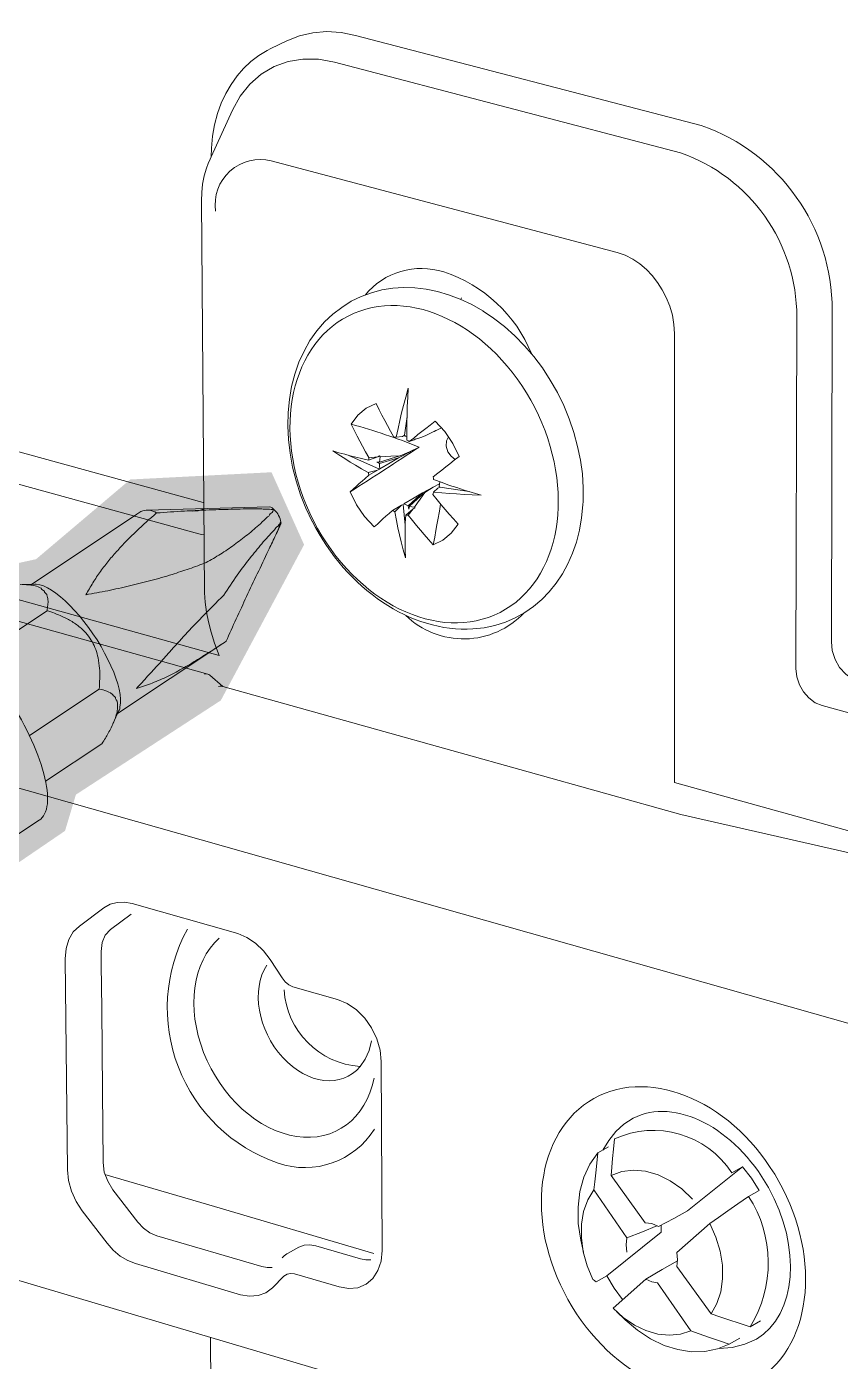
# Model space of a CAD drawing. Header units: metres. Extents: x -8.4 to 7.9, y -3.9 to 2.
# Drawn here: x 1.3204 to 1.3845, y -1.796 to -1.6909 of the extents above; entities that cross this region are included whole.
import ezdxf

# ---------------------------------------------------------------- set-up
doc = ezdxf.new("R2010")
doc.units = ezdxf.units.M
doc.header["$MEASUREMENT"] = 0
doc.layers.add('PDF15_Geometry_Num_Penna__1', color=255, linetype='Continuous', lineweight=18)
doc.layers.add('PDF15_Geometry_Num_Penna__7', color=7, linetype='Continuous', lineweight=18)

msp = doc.modelspace()

# ---------------------------------------------------------------- hatches: boundary and pattern name
at = {"layer": 'PDF15_Geometry_Num_Penna__1', "linetype": 'Continuous', "lineweight": 18}
msp.add_hatch(color=255, dxfattribs=at).paths.add_polyline_path([(1.268605058396958, -1.762211309916292), (1.267748737607773, -1.762211309916292), (1.280304634257548, -1.783613372631737), (1.323397674876442, -1.754221464639807), (1.324253995665627, -1.751368054844887), (1.335669124098853, -1.74394710442313), (1.342232264477878, -1.731675655200719), (1.339664791363869, -1.72596883561088), (1.328534110358007, -1.726539219719154), (1.321114649189797, -1.732816423417269), (1.30941358407566, -1.735383896531278)])

# ---------------------------------------------------------------- linework, layer by layer
at = {"layer": 'PDF15_Geometry_Num_Penna__7', "color": 7, "linetype": 'Continuous', "lineweight": 18, "flags": 128}
for points in [[(1.32535797931958, -1.84780020048197, 0.0855698014119032), (1.355610675861335, -1.852984292077019, 0.4142274916396125), (1.446048575974122, -1.762544902710688, 0.4142096119965874), (1.355610675861335, -1.672108491851448, 0.305822266815929), (1.27171655583147, -1.728712040643365)], [(1.386054890409158, -1.742551227074081), (1.385456210483501, -1.742304010985377), (1.384903697417784, -1.741888509245929), (1.384427136282933, -1.74134493170149), (1.384066736924702, -1.740713488197812), (1.383841859639194, -1.740023963805825), (1.383774843229606, -1.739334439413837), (1.383842008564552, -1.713208017673118, 0.319480268501196), (1.373530417009212, -1.698650564256969), (1.34628750188475, -1.691546824840598)], [(1.383051066006051, -1.744349351806015), (1.382497063686787, -1.744124474520508), (1.381990717481008, -1.743752161133905), (1.381572237234467, -1.743278578506147), (1.381255026229081, -1.742708194397872), (1.38105248774677, -1.742076750894195), (1.380983982083635, -1.741422968587321), (1.381052040970701, -1.713738787637058, 0.3192869365728413), (1.371881217631918, -1.700797174318763), (1.344626388479085, -1.693659182070824)], [(1.371417315152212, -1.715029523685732), (1.37137263754582, -1.714317660490548), (1.371247540247921, -1.713580479985075), (1.371056915793981, -1.712893934100181), (1.370772468366617, -1.712208877468832), (1.370456746614778, -1.711595305007712), (1.370084433228176, -1.71100704985688), (1.369667442235182, -1.710466450819534), (1.369204284382248, -1.709991378938229), (1.368684534894551, -1.709549070634946), (1.368142446603658, -1.709188671276715), (1.367531852649631, -1.708874438778422), (1.366910833920778, -1.708659986267739), (1.339647069246666, -1.701441574328295, 0.5385016237506108), (1.335264196059582, -1.705392266136209)], [(1.360145155059439, -1.716623173905745, 0.2204707976686678), (1.353233529350557, -1.710183045869653, 0.306165893163603), (1.347033766836856, -1.712004402956911)], [(1.347744885405266, -1.73027754397135), (1.346998769378515, -1.729462922281465), (1.346365836621291, -1.728526181800773), (1.345868425936791, -1.72750753237503, 0.004392135110337927), (1.351290500248557, -1.723985298812417), (1.3505345551484, -1.724369526227391), (1.350647738417927, -1.724321870113906)], [(1.326199854349365, -1.733776098402574, -0.008022980856935511), (1.326846190388507, -1.732928713134668, -0.01929436971257975), (1.327544650301773, -1.732121537712514, -0.02241917207320452), (1.329024968326904, -1.73060100984163, -0.0144550022422655), (1.330615491114469, -1.72917430494417, 0.2526355315016394), (1.329364667060839, -1.729069312569149), (1.329059370083825, -1.729276318812099), (1.320755292309048, -1.734802938722824)], [(1.325596706663069, -1.734674118291059, 0.01492496852286674), (1.325039725836712, -1.735622772800121, 0.000199654447440402), (1.326762643264551, -1.735298264452359, 0.008566227969410981), (1.328473795589377, -1.734922972558663, 0.008536376144229262), (1.330167076871644, -1.734500024551483, 0.01008704817825159), (1.331836530097169, -1.734017506402447, 0.004228112846090974), (1.333182815303123, -1.733572219592071, 0.008673931401096457), (1.334508250959427, -1.733080765921756, 0.009668117677026224), (1.335646636370303, -1.732421175526052, 0.01139432164175063), (1.336723366684356, -1.731686973527672, 0.003911652472861352), (1.337777758195214, -1.730890222880343, 0.005730791474170711), (1.338788961353226, -1.730023477316333, 0.0008964778243125263), (1.339360834715047, -1.729473942757708)], [(1.338893804802892, -1.728863199878325, 0.01038206073348368), (1.336951818178375, -1.728872135399603, 0.002607075340331391), (1.335044084385425, -1.728930216287914, 0.001980002397343877), (1.332796800783894, -1.72903148552907, 0.00543172634030194), (1.330615044338404, -1.729174453869526)], [(1.340208071057603, -1.730149319241008, -0.01313696560984163), (1.34041060953991, -1.72990657091294, 0.1564736230614681), (1.339881924530939, -1.728920685065213)], [(1.339019646727564, -1.731462840868937, 0.0145737416620171), (1.338066524457862, -1.732609566099673, 0.01235826200929694), (1.336952562805148, -1.734072013082246, 0.009132774055263691), (1.335903532607059, -1.735652111094986, 0.005788873698073355), (1.334178977000316, -1.737394537744284, 0.005388793395884716), (1.332889283429126, -1.738745290710877, 0.003404692228018665), (1.33163086418241, -1.740137742776771, 0.001945360395633042), (1.330774543393225, -1.741090865046472)], [(1.334001457977585, -1.740631728178114, 0.006792735342962504), (1.335034999938793, -1.739974967364149, -0.004201371459311195), (1.336086412942557, -1.739285442972161, 0.0005802306512118502), (1.336879142605311, -1.737526336683142, -0.0009055568064911449), (1.337702699816475, -1.735754124962915, -0.004981780679983947), (1.338545617323743, -1.733971488467864, -0.002477445645045164), (1.33940938438066, -1.732150131380605, 0.005723663674992318), (1.339929133868357, -1.731051062263356)], [(1.321154710110195, -1.73495394903243, 0.03688567824668623), (1.320701977032086, -1.734860126059013, 0.04003123928450821), (1.320015431147192, -1.734821405466803)], [(1.324662944689471, -1.73826113438294, 0.04014103507648712), (1.323952570747837, -1.737739895641692, 0.03139817358313311), (1.323164755621782, -1.737328861662892)], [(1.326128370179136, -1.742237441351853, -0.01116546209917395), (1.326085181826292, -1.743046106027553), (1.320588346986496, -1.74670520199108)], [(1.332753463505694, -1.741367419430041, -0.01662222828063955), (1.331515893808628, -1.742034605018832, -0.01953199725445874), (1.330273856350922, -1.742581161070364, -0.01185194938093333), (1.32903062749038, -1.742997109585876, 0.003202670986468402), (1.329898862307937, -1.742045476569721)], [(1.326574401616287, -1.746925611515949, 0.01622531719891092), (1.327019688426665, -1.746102054304785, 0.03010276207904846), (1.327360727488789, -1.74531126067164, 0.03098950021550226), (1.327496249561517, -1.744840656550976, 0.03231289220082429), (1.327540927167911, -1.744419197797342, 0.06028117423596179), (1.327502206575687, -1.74404390590365)], [(1.333038506634475, -1.761969455140354, 0.4649575021082642), (1.340176498882415, -1.780391521509435, 0.3507999112317333), (1.347766628507044, -1.777726502288137)], [(1.340662144463899, -1.766746086965107, 0.3771193290944138), (1.346649688347237, -1.772790371408564), (1.34705476531186, -1.77221105177901), (1.347349637514049, -1.771534930668941), (1.347529837193164, -1.770764986585447)], [(1.36910197266361, -1.785098605193571), (1.366413870012341, -1.781374428850066), (1.366470461647105, -1.780731071318017), (1.366537478056693, -1.780038568418937), (1.366605983719828, -1.779293941645732), (1.366684914157788, -1.778491233984218, -0.3694782025668747), (1.375935263635953, -1.781156402130871), (1.376772224129035, -1.780691755024392), (1.372445942576717, -1.78417214056235)], [(1.371598408383456, -1.788555311600141), (1.374296935809549, -1.792281423973257), (1.374976035426711, -1.792509279765857), (1.375708748171545, -1.792759474361654), (1.376511455833059, -1.793017115225183), (1.377369265875791, -1.793300073399001, 0.2917442360670462), (1.377246402458212, -1.783020351869557), (1.376399017190305, -1.78362052104876), (1.375606734303616, -1.784171544860931), (1.374872532305236, -1.784680869573803), (1.374196709045875, -1.785155643604398), (1.371587536832567, -1.787438669291043)]]:
    msp.add_lwpolyline(points, format="xyb", dxfattribs=at)
for points in [[(1.340865725423693, -1.691978559443702), (1.341860546792695, -1.691579439493264), (1.342910470542913, -1.691344137432932), (1.34400656115307, -1.6912532929666), (1.345147329369619, -1.691320309376189), (1.346288097586169, -1.691546675915243)], [(1.339611922862971, -1.692586472741346), (1.339318539914329, -1.69273390884244), (1.338663268353909, -1.693127071778693), (1.338042249625056, -1.693603632913543), (1.337467397756142, -1.694145721204436), (1.336947648268445, -1.694744401130093), (1.336472576387141, -1.695410097465338), (1.3360540961406, -1.6961308961818), (1.335704121557194, -1.696899351011747), (1.335410738608551, -1.697713972701633), (1.335184372069497, -1.698583696772735), (1.335014597165207, -1.699487673675406), (1.334926731205968, -1.700421435649004), (1.334902903149226, -1.701125852576456), (1.336597673685039, -1.697433993034908)], [(1.33961222071368, -1.692585728114573), (1.340866172199757, -1.691978112667638)], [(1.336597226908975, -1.697434588736326), (1.337206331609457, -1.696337008872623), (1.337962872411033, -1.695386865110014), (1.338856424538878, -1.694607985505242), (1.339872095457529, -1.694010794833132), (1.340968186067686, -1.693616142643334), (1.342143207115802, -1.693419561175207), (1.343373330545137, -1.693434453710672), (1.344627282031213, -1.693659330996179)], [(1.334822930233784, -1.7012941382272), (1.334675494132689, -1.701644112810606), (1.334541461313512, -1.702004512168837), (1.334361261634397, -1.702627020151236), (1.334237653590045, -1.703273356190378), (1.33416914792691, -1.703927138497251), (1.334145319870168, -1.704592834832496), (1.334327008802829, -1.728356853672547)], [(1.334822930233784, -1.701294436077909), (1.334903349925289, -1.701126150427165)], [(1.342877111263473, -1.729835533518776), (1.342379700578973, -1.728796034543383), (1.341961220332432, -1.727737175271886), (1.341600820974201, -1.7266529986901), (1.341329776828754, -1.725555418826397), (1.341125749092897, -1.72447124224461), (1.341002141048544, -1.723385576409278), (1.340944060160234, -1.722313313855864), (1.340967888216977, -1.721266368612738), (1.341069157458132, -1.720225380383798), (1.341249357137248, -1.719218644986426), (1.341498062479499, -1.718237226899342), (1.341825698259708, -1.717298997165104), (1.342232264477878, -1.716429273094001), (1.342696911584358, -1.715593801854466), (1.343247935396529, -1.714825347024519), (1.343846615322186, -1.714126887111253), (1.344491462107781, -1.713516293157225), (1.34519290052814, -1.712975694119879), (1.345949441329716, -1.712497643731481), (1.346740234962859, -1.712116394823601), (1.347529539342455, -1.711821522621412), (1.348354585807166, -1.711605580857182), (1.349212395849897, -1.711471548038006), (1.350070205892629, -1.711414956403242), (1.350951843992104, -1.711437295206438), (1.351843906866403, -1.711538564447594), (1.352735969740702, -1.711718764126709), (1.353617607840176, -1.711977894243784), (1.354532009517671, -1.712330847334284), (1.355435986420341, -1.712744859820185), (1.356316135266269, -1.71325716304015), (1.356351877351383, -1.7132780125898)], [(1.354577431750836, -1.712353335062834), (1.354611684582404, -1.712283340146153), (1.3546340233856, -1.712216323736564)], [(1.356351728426028, -1.713277565813736), (1.357163371608821, -1.713819654104629), (1.358010756876728, -1.714488328946966), (1.358823889313067, -1.715209127663428), (1.359604258171386, -1.716001410550118), (1.360326546141394, -1.716847306564478), (1.36100415650501, -1.717751283467149), (1.361625175233863, -1.718699937976211), (1.362189602327952, -1.719694759345213), (1.362687013012453, -1.720710430263863), (1.36312783206219, -1.721760354014082), (1.363489720673967, -1.722832616567496), (1.36378310362261, -1.723927217924107), (1.364009470161664, -1.725011394505893), (1.364155417009212, -1.726097060341225), (1.364222433418801, -1.727193150951382), (1.364212008643976, -1.728266902758343), (1.364201583869151, -1.728526032875418)], [(1.371407188228096, -1.750405103501779), (1.371417613002921, -1.715029374760376)], [(1.350330974188606, -1.723452890669576), (1.350330974188606, -1.722720177924743), (1.350330974188606, -1.722052992335951), (1.350342888216977, -1.72142303808582), (1.350365227020173, -1.720791594582143), (1.350397990598194, -1.720087177654691), (1.350444157458133, -1.719332126106662), (1.350240129722275, -1.720043989301845), (1.350070354817984, -1.720697771608719), (1.349913983195611, -1.721294962280829), (1.349776971869341, -1.721884706685207), (1.349631025021793, -1.722508703921152), (1.349483588920699, -1.723205674580872)], [(1.33432671095212, -1.728356704747192), (1.334304372148924, -1.728356704747192), (1.334282033345728, -1.728346279972367), (1.307977347955504, -1.721126378779376)], [(1.349484184622117, -1.723204483178035), (1.349394829409333, -1.72319405840321), (1.349302495689455, -1.72319405840321), (1.349031451544009, -1.722720475775452), (1.34879466023013, -1.722281145979261), (1.348581696972993, -1.721885004535916), (1.348365755208764, -1.721478438317747), (1.34813938866971, -1.721039108521556), (1.347902597355831, -1.720550633358334), (1.347134142525884, -1.720914011223657), (1.346478870965464, -1.721466524289375), (1.345948696702942, -1.722178387484559), (1.346185488016821, -1.722665373394235), (1.346413343809422, -1.72311512796525), (1.346626307066559, -1.723523183436966), (1.346842248830787, -1.723917835626765), (1.347079040144667, -1.724346740648131), (1.347338170261742, -1.724818834022342)], [(1.350342292515558, -1.721568091381241), (1.3501382647797, -1.72305734492765), (1.350184431639638, -1.723127339844331)], [(1.350512514195913, -1.723555649164278), (1.350872913554144, -1.723272690990461), (1.351200549334354, -1.723001646845014), (1.351516271086192, -1.72275443075631), (1.351833482091578, -1.722516150188885), (1.352171542646613, -1.722246595296984), (1.352566194836411, -1.721941298319971)], [(1.352566045911056, -1.721941149394616), (1.353312161937807, -1.722766195859327), (1.353957008723403, -1.723702936340018), (1.354454419407903, -1.724718607258669)], [(1.334348156203188, -1.730896477745238), (1.334157531749248, -1.730874138942042), (1.333943079238565, -1.730830950589196), (1.306327850727501, -1.723220864967046)], [(1.349484333547472, -1.723204929954099), (1.349992169006797, -1.723139402798057)], [(1.350138711555764, -1.72305734492765), (1.34999127545467, -1.723139253872702)], [(1.350330676337896, -1.723138807096638), (1.350251745899937, -1.723126893068267), (1.350183240236801, -1.723126893068267)], [(1.351042092757015, -1.723330474028061), (1.350906570684292, -1.723409404466021), (1.350511918494494, -1.723555351313569)], [(1.351776294755396, -1.72309234238599), (1.35142632017199, -1.723220418190981), (1.351007839925449, -1.723363386531437)], [(1.352624275724721, -1.722674755691577), (1.351776890456814, -1.723091746684572)], [(1.352408482885846, -1.722778854514471), (1.352488902577353, -1.722755026457729), (1.352624424650076, -1.722674606766223)], [(1.353063456595557, -1.722460303180894), (1.352488604726643, -1.722755175383083)], [(1.353617458914821, -1.723173804554979), (1.353447684010531, -1.723499951081642), (1.353425345207334, -1.723918431328183), (1.353548953251686, -1.724347336349549), (1.353809572622308, -1.724709224961327), (1.354147633177343, -1.72495644105003)], [(1.347304364206238, -1.725011692356602), (1.346762275915346, -1.724889573565797), (1.346297628808866, -1.724774901042723), (1.345858299012675, -1.724663207026742), (1.34542939399131, -1.724551513010762), (1.344976660913201, -1.72442790496641), (1.344503078285443, -1.724278979611769), (1.344976660913201, -1.724593212110062), (1.34542939399131, -1.724889573565797), (1.345858299012675, -1.725160617711243), (1.346287204034041, -1.725419747828318), (1.346750361886974, -1.725689302720218), (1.347292450177867, -1.725994599697232)], [(1.349676298329604, -1.724831641602842), (1.350647291641863, -1.72432231688997)], [(1.349788290196294, -1.724675418905823), (1.350534406223045, -1.724370121928809)], [(1.350330676337896, -1.723453039594931), (1.350421520804227, -1.723499206454869), (1.350512365270558, -1.723555798089633)], [(1.345768348098472, -1.724643399954576), (1.348161578547552, -1.725724598029269)], [(1.348036928025717, -1.724764774118608), (1.347304215280884, -1.725011990207312), (1.34732655408408, -1.724913699473249), (1.347336978858904, -1.724819876499825)], [(1.347337723485678, -1.724819280798406), (1.34803767265249, -1.724764178417189)], [(1.349787992345585, -1.72467467427905), (1.349021026769184, -1.724912954846475), (1.348184066276102, -1.725170595710004), (1.347969613765419, -1.725170595710004)], [(1.347970358392192, -1.725170595710004), (1.348184810902875, -1.725285268233078)], [(1.348184066276102, -1.724683311949619), (1.348036630175008, -1.724765220894672)], [(1.349675702628185, -1.724832088378906), (1.349010006292941, -1.725216315793879), (1.348207298631426, -1.725689898421637), (1.348162621025034, -1.725724151253205)], [(1.349676298329604, -1.724831194826778), (1.348964435134421, -1.725047136591007), (1.348184066276102, -1.725285417158432), (1.348184066276102, -1.725486466387198), (1.348207894332845, -1.725689004869509)], [(1.348184513052166, -1.724683311949619), (1.348229190658558, -1.7247533068663), (1.348197916334084, -1.724957334602158), (1.348184513052166, -1.725170297859295)], [(1.348229190658558, -1.7247533068663), (1.348671498961842, -1.724719054034733), (1.349076575926465, -1.724693736724444), (1.349788439121649, -1.724675865681887)], [(1.354453823706485, -1.724719054034733), (1.354068107037965, -1.725024351011747), (1.353719621708105, -1.725295395157193), (1.35340241070272, -1.725541121992351), (1.353086688950881, -1.725791316588147), (1.352759053170671, -1.726053425212315), (1.352397164558893, -1.72633340487904)], [(1.3458687237875, -1.727507830225739), (1.34611742912975, -1.727284442193777), (1.346354220443629, -1.727071478936641), (1.346570162207859, -1.72686447269369), (1.346796528746913, -1.726661934211378), (1.347043744835617, -1.726448970954242), (1.347326703009434, -1.726207711879724)], [(1.347292599103222, -1.725995046473296), (1.348026801101601, -1.725802932765809)], [(1.34802739680302, -1.725803230616519), (1.347325958382661, -1.726208307581142), (1.347303619579465, -1.726096613565161), (1.34729319480464, -1.725995344324005)], [(1.348026950026956, -1.725803081691164), (1.348162472099679, -1.725724151253205)], [(1.352397313484248, -1.726334000580459), (1.352421141540991, -1.726436759075161), (1.352431566315816, -1.726548453091142)], [(1.352421141540991, -1.727530913655708), (1.353074923847864, -1.727588994544018), (1.353684028548346, -1.727632182896864), (1.354249944895981, -1.727679839010349), (1.354838200046813, -1.727711113334824), (1.355480068325315, -1.727746855419937), (1.356181506745674, -1.727778129744412), (1.355480068325315, -1.7275755912621), (1.354848624821638, -1.727374542033335), (1.354260369670806, -1.727182428325848), (1.353695942576717, -1.727002228646733), (1.353098751904607, -1.726786286882504), (1.352431566315816, -1.726548006315078)], [(1.351562586871486, -1.727597930065297), (1.350895401282695, -1.727994071508641), (1.350094182874727, -1.728455740108028)], [(1.350476921036154, -1.728866178385418), (1.350444157458133, -1.728607048268343), (1.351032412608964, -1.728072406245182), (1.351562586871486, -1.727597334363878)], [(1.350918484712664, -1.728706232554534), (1.350726371005177, -1.728685383004885), (1.35053425729769, -1.728636237637853), (1.351179104083286, -1.728071810543764), (1.351743531177374, -1.727565464337985)], [(1.351742935475956, -1.727565911114048), (1.351381046864179, -1.728087149855292), (1.351166594353496, -1.728380532803934), (1.350917889011245, -1.728706679330598)], [(1.352352189101792, -1.727181981549785), (1.351562884722195, -1.727597483289233)], [(1.352906340346411, -1.726885173317985), (1.35240892966191, -1.727147281942153), (1.351743233326665, -1.727565762188694)], [(1.352770520422978, -1.727225616678694), (1.352420545839572, -1.727530913655708), (1.352396717782829, -1.727632182896864), (1.352374378979634, -1.727723027363195)], [(1.352917956524073, -1.727146984091444), (1.352770520422978, -1.727225914529404)], [(1.352917509748009, -1.727146984091444), (1.352872832141617, -1.727091881710227), (1.352895170944813, -1.726911682031111), (1.352917509748009, -1.726719568323624)], [(1.355233299012675, -1.727496214048077), (1.352917509748009, -1.727147728718217)], [(1.334327008802829, -1.728356257971128), (1.334382111184046, -1.735471911415871)], [(1.349901622391176, -1.728572348660712), (1.35004905849227, -1.728502353744031)], [(1.350205579039998, -1.730129214318128), (1.350049207417625, -1.728502949445449)], [(1.350093587173308, -1.728455889033383), (1.350261872824052, -1.728537797978435), (1.350443561756714, -1.728607792895117)], [(1.350477665662927, -1.728866923012192), (1.35053425729769, -1.728636088712498)], [(1.352397760260312, -1.731690845586892), (1.353164725836713, -1.731327467721569), (1.353831911425504, -1.730774954655851), (1.354363574941572, -1.730061602207121), (1.35399126155497, -1.72964312196058), (1.353650222492842, -1.729258894545606), (1.35333598999455, -1.728898495187375), (1.35304111779236, -1.728538095829145), (1.352725396040522, -1.728153868414171), (1.352373932203569, -1.727723474139259)], [(1.352984824008306, -1.728482248821154), (1.352893979541975, -1.729031783379779), (1.352780796272449, -1.729712372250488), (1.352703355088035, -1.730120427722204), (1.352624424650076, -1.73057018229322), (1.352520176901827, -1.73108844252737), (1.352396568857475, -1.73169010096012)], [(1.339513185352844, -1.728700126614994), (1.329780913427061, -1.728947342703698)], [(1.333038506634476, -1.728979361654945), (1.333468900909388, -1.729046378064534), (1.333884402648837, -1.729012125232967), (1.334270119317357, -1.728875113906697)], [(1.349202120000427, -1.728979361654945), (1.348929586601435, -1.72922657774365), (1.348680881259184, -1.729438051747239), (1.348444089945305, -1.729642079483098), (1.348229637434622, -1.729835682444131), (1.348003270895568, -1.730050134954814), (1.347744140778493, -1.730277990747414)], [(1.349381723978124, -1.729080630896101), (1.349505332022476, -1.729756752006171), (1.349630429320375, -1.730355431931828), (1.349754037364726, -1.730907944997545), (1.349891048690997, -1.731463436570356), (1.350048909566916, -1.732071052017291), (1.350218684471206, -1.732705474028061), (1.350194856414464, -1.732115729623683), (1.350184431639639, -1.731551302529594), (1.350184431639639, -1.731033042295444), (1.350194856414464, -1.730523717582572), (1.350205281189289, -1.729960779742029), (1.350241023274402, -1.729341250266723)], [(1.350240576498338, -1.729341697042787), (1.350816917620799, -1.728841307851193)], [(1.352397164558893, -1.73168980310941), (1.352024851172291, -1.731256430327405), (1.351686790617256, -1.730884116940803), (1.351391918415068, -1.730523717582572), (1.351086621438054, -1.730160339717248), (1.35076047491139, -1.729767176780996), (1.350420925102809, -1.729351675041548), (1.350330080636478, -1.729341250266723), (1.350240725423693, -1.729341250266723)], [(1.350816470844735, -1.72884056322442), (1.35042032940139, -1.729351377190838)], [(1.350816172994025, -1.728839967523001), (1.350951695066749, -1.728772951113413), (1.350918931488728, -1.728705934703824)], [(1.340048423077424, -1.730809207487418), (1.340393929900191, -1.730024370868461)], [(1.33553553805574, -1.74040565948977), (1.301357169165651, -1.730896775595947)], [(1.299676248687819, -1.733371766064725), (1.314854720832821, -1.736341337636264), (1.314866634861192, -1.736353251664636), (1.33465434673233, -1.741864979039896), (1.33473327717029, -1.74189625336437), (1.334801782833424, -1.741955823506227)], [(1.321015315978251, -1.734782387023883), (1.319849230451413, -1.734813661348358)], [(1.32772619030908, -1.744455684509229), (1.327763421647741, -1.744168258574772), (1.327766400154833, -1.743840622794562), (1.327730658069719, -1.743472777168599), (1.327656195392399, -1.743069189457522), (1.327545990629964, -1.742647730703888), (1.327401533035963, -1.742192019118687), (1.327231758131672, -1.741710990223197), (1.327015816367443, -1.741219536552882), (1.326780514307111, -1.740722125868381), (1.32651542717585, -1.740209822648417), (1.326232469002032, -1.739697519428452), (1.325919725757286, -1.739179259194302), (1.325589111469983, -1.73868631627044), (1.325243604647216, -1.738197841107218), (1.324886183796078, -1.737731704747192), (1.324522805930754, -1.737274503908444), (1.324149003290605, -1.736853045154811), (1.32377371139691, -1.736464349979198), (1.323396930249669, -1.736102461367421), (1.323030573877252, -1.735782271854942), (1.322676131533207, -1.735506759948857), (1.32233062471044, -1.735268479381431), (1.322007456690869, -1.735070408659759), (1.321688756431938, -1.734927440319304), (1.321398351990388, -1.734835106599426), (1.321133264859127, -1.734797875260766), (1.321015613828961, -1.734782982725302)], [(1.334382260109401, -1.735471762490516), (1.33442842696934, -1.736216389263721), (1.33454012098532, -1.736995268868493), (1.334699471114786, -1.73776372369844), (1.334903498850645, -1.738554517331583), (1.335173053742544, -1.739421262895593), (1.335534942354322, -1.740405659489769)], [(1.321976778067814, -1.736876575360844), (1.316471007706739, -1.740538649831464)], [(1.327530800243791, -1.744978859280082), (1.335834878018569, -1.739450750115812)], [(1.334393876287063, -1.741876595217558), (1.334518973584962, -1.741852767160815), (1.334654495657685, -1.741864681189186)], [(1.334801782833424, -1.741955972431581), (1.335829367780447, -1.742859949334252), (1.335748948088941, -1.742833142770416)], [(1.335478946420977, -1.742845205724142), (1.3356144684937, -1.742824356174492), (1.335749990566423, -1.742833291695771)], [(1.371926342014375, -1.752945770051953), (1.335829814556511, -1.74286054503567)], [(1.383051214931405, -1.744348756104597), (1.405177054870406, -1.750436824602317), (1.405188968898777, -1.749788999309629)], [(1.327161465364282, -1.745797650879898), (1.327643983513318, -1.744744748622587)], [(1.304915740514796, -1.746652631340892), (1.423429048484486, -1.780253169854974)], [(1.326303357470841, -1.747354516537315), (1.321868360409634, -1.750306217066297)], [(1.371406890377387, -1.750404358875006), (1.400274581120982, -1.758432924743697), (1.400319258727374, -1.757822330789669), (1.400444356025272, -1.757202801314363), (1.40064838376113, -1.756592207360336), (1.400909003131752, -1.756027780266247), (1.40122472488359, -1.755552708384942)], [(1.264050027499911, -1.791528010604128), (1.321352036205094, -1.753383759519952)], [(1.396683841895235, -1.758648419731862), (1.396198345239105, -1.758523322433964), (1.395767950964193, -1.758398225136065), (1.395350959971198, -1.758299934402003), (1.394920565696286, -1.758183772625383), (1.3944588970969, -1.758072078609402), (1.393951061637574, -1.757958895339875), (1.37192649093973, -1.752946067902662)], [(1.328690035204316, -1.759945559570785), (1.328080930503835, -1.759835354808351), (1.327494164606549, -1.759857693611547), (1.326940162287285, -1.760006618966188), (1.326454665631156, -1.760286598632912), (1.324523103781463, -1.761722239051651)], [(1.337014664678034, -1.762319131873052), (1.328689737353607, -1.759945261720075)], [(1.328611402617065, -1.760794880868302), (1.326973223716016, -1.76200266549444)], [(1.324523252706818, -1.761722685827715), (1.324048180825514, -1.762182865173555), (1.323698206242108, -1.762793459127583), (1.323483753731424, -1.76350383306922), (1.323416737321836, -1.764294626702363)], [(1.326973819417435, -1.762001920867667), (1.326567253199264, -1.762441250663858), (1.326320037110561, -1.763030995068235), (1.326239617419055, -1.763719030206677)], [(1.339567096331225, -1.764363876992272), (1.339036922068703, -1.763662438571913), (1.33841590333985, -1.763063758646257), (1.337726378947862, -1.762612514821694), (1.337014515752679, -1.762319131873052)], [(1.323416588396481, -1.76429388207559), (1.323586363300772, -1.780942247470898)], [(1.326251084671362, -1.76477908088101), (1.326239170642991, -1.763718732355967)], [(1.340493412037091, -1.765806665828033), (1.339567096331225, -1.764363579141562)], [(1.326284443950801, -1.768226702840947), (1.32625168037278, -1.76477908088101)], [(1.341339903752869, -1.766498721951049), (1.341024182001031, -1.766349796596408), (1.340730799052388, -1.766126408564447), (1.340494007738509, -1.765806219051969)], [(1.344875391672045, -1.767502180990619), (1.341339903752869, -1.76649842410034)], [(1.348309163574001, -1.772394676741283), (1.34821831910767, -1.771501124613437), (1.347960678244141, -1.770597147710767), (1.347552622772425, -1.769751251696406), (1.347010534481532, -1.768970882838088), (1.346355262921112, -1.768315611277668), (1.345631485697557, -1.76782117910026), (1.344874944895981, -1.767502478841329)], [(1.32634118451092, -1.774765270536457), (1.326284592876156, -1.768225958214174)], [(1.348376031058234, -1.787290786413885), (1.348309014648646, -1.772395272442701)], [(1.327166379900985, -1.782501644859342), (1.326758324429269, -1.781834459270551), (1.326488769537369, -1.781103235779264), (1.326397925071038, -1.78035860900606), (1.326341333436274, -1.774764972685747)], [(1.365759938780113, -1.77937346778511), (1.366233521407871, -1.778605012955163), (1.36679794850196, -1.777915488563176), (1.367430881259184, -1.777330211919437), (1.368153169229192, -1.776865564812957)], [(1.366210735828611, -1.779126251696407), (1.365375264589076, -1.779590898802886)], [(1.364030617562023, -1.786479441081801), (1.363838503854536, -1.785155494679044), (1.363814675797794, -1.7838672903614), (1.363963601152435, -1.782647591706891), (1.364267408875902, -1.781508312743888), (1.364752905532031, -1.780480727796866), (1.36537541351443, -1.779591643429659)], [(1.367667821498418, -1.786295369343465), (1.36507056331348, -1.782514154589133), (1.365139068976615, -1.781861861535805), (1.365206085386204, -1.781155955354807), (1.36528650507771, -1.780411328581603), (1.365375860290494, -1.779590749877531)], [(1.323586661151481, -1.780941800694834), (1.323677505617812, -1.781766847159544), (1.323900893649774, -1.782605296906173), (1.324262782261551, -1.783415450835419), (1.324748278917681, -1.784151142087345)], [(1.366414316788405, -1.781373833148647), (1.367261702056312, -1.781064068410994), (1.368176103733807, -1.780955352902106), (1.369136672271241, -1.781032794086519), (1.370118090358325, -1.781314263006791), (1.371078658895759, -1.781789334888095), (1.371993060573254, -1.782435670927237), (1.37284044584116, -1.783235400081658)], [(1.376772224129035, -1.780691755024392), (1.377472173295847, -1.781586796405783), (1.378082767249876, -1.782557789718042)], [(1.334732830394226, -1.783689175637249), (1.326544914396068, -1.781292966681077)], [(1.327165784199567, -1.782502389486116), (1.32913010962728, -1.785044545289836)], [(1.364978974220376, -1.789558919565066), (1.364527730395814, -1.788488146265198), (1.364222433418801, -1.78738014162667), (1.364076486571252, -1.786287029523606), (1.364086911346078, -1.785210299209552), (1.364258175503914, -1.784209520826365), (1.364596236058949, -1.783302565416601), (1.365071307940254, -1.782514750290551)], [(1.378082618324521, -1.782557789718042), (1.377245657831438, -1.783020947570976)], [(1.324748725693744, -1.784151737788764), (1.326713051121458, -1.786702829113763)], [(1.347721653049942, -1.787508366357015), (1.334732383618162, -1.783689920264023)], [(1.372445495800653, -1.784171991636995), (1.371350894444042, -1.784761736041373), (1.370152045339183, -1.785402115066329)], [(1.329130705328699, -1.785044694215191), (1.329583438406807, -1.785531680124866), (1.330080849091308, -1.785890590229551), (1.330621448128654, -1.786125892289884)], [(1.367656056395401, -1.787406352489086), (1.367599464760638, -1.786841925394997), (1.367667970423772, -1.786295369343465), (1.368898093853106, -1.785800937166057), (1.370028437294831, -1.785337779313124)], [(1.370152045339183, -1.785402561842393), (1.369623360330208, -1.78516725978206), (1.369102121588964, -1.785098754118926)], [(1.370367242476639, -1.78527731561914), (1.370355328448268, -1.785551338271679), (1.370367242476639, -1.785834296445497)], [(1.374196560120521, -1.78515504790298), (1.374680567523104, -1.786230288963487), (1.37500969255686, -1.787336804348469), (1.375189892235976, -1.788441830479905), (1.375201806264347, -1.789527496315237), (1.375054370163252, -1.790543167233888), (1.374749073186238, -1.791469482939755), (1.37429634010813, -1.792281126122548)], [(1.3306212992033, -1.786125892289884), (1.338889634892963, -1.788554864824077)], [(1.364234347447172, -1.787426755262672), (1.364030319711313, -1.786479590007156)], [(1.370367242476639, -1.785833700744078), (1.366087127784259, -1.789290258225294)], [(1.326713497897522, -1.786702680188408), (1.327198994553652, -1.787258171761219), (1.327752996872916, -1.787721329614152), (1.328341252023747, -1.788084707479476), (1.328950356724228, -1.788317031032716)], [(1.340493412037091, -1.787854319955846), (1.340584256503422, -1.787778368024979), (1.340673611716206, -1.787697948333473), (1.340774880957362, -1.787619017895513), (1.340877639452065, -1.787549022978832), (1.34097890869322, -1.787482006569244)], [(1.341825698259708, -1.787034336953194), (1.340979802245348, -1.787482602270662)], [(1.346670984672951, -1.787944568720758), (1.343159324810518, -1.786918473027283), (1.342684252929213, -1.786842521096416), (1.342233009104651, -1.786870816913798), (1.341824953632935, -1.787034634803903)], [(1.345000488969943, -1.790158195192141), (1.345757029771519, -1.790281803236493), (1.346467403713156, -1.790216276080451), (1.347112250498752, -1.789946721188551), (1.347654338789644, -1.789495477363989), (1.348048990979442, -1.78887296938159), (1.348297696321693, -1.788125364101293), (1.348376626759653, -1.787291382115304)], [(1.371599153010229, -1.78855560945085), (1.371654255391446, -1.788012031906411), (1.371587238981857, -1.787438669291044)], [(1.328950356724228, -1.788316882107361), (1.337218692413892, -1.790769682698297)], [(1.338889337042254, -1.78855560945085), (1.339318242063619, -1.78863453988881), (1.339726297535336, -1.788625604367531)], [(1.346671580374369, -1.787944568720759), (1.347088571367364, -1.788023499158718), (1.34749662683908, -1.788011585130347)], [(1.3716544043168, -1.788104663476998), (1.370457044465488, -1.788791209361892), (1.36917032940139, -1.789547750163468)], [(1.422175543774474, -1.820056598315205), (1.31948555473538, -1.789577535234396)], [(1.339737169086225, -1.790216276080451), (1.340639656735348, -1.789312299177781)], [(1.340640401362121, -1.789311852401717), (1.340889106704372, -1.789155480779344), (1.341170575624643, -1.789088464369756), (1.341486297376482, -1.789131652722601)], [(1.341486744152546, -1.789131354871892), (1.344999893268525, -1.790157450565368)], [(1.365250911917951, -1.7897525225261), (1.365170492226444, -1.789695930891336), (1.365103475816856, -1.78965274253849), (1.365034970153721, -1.789605086425005), (1.364978378518958, -1.789558919565066)], [(1.367329165241964, -1.791152123009015), (1.36666346890672, -1.790249635359891), (1.366087127784259, -1.789290556076003), (1.365250167291177, -1.78975222467539)], [(1.366572922291098, -1.791819159672451), (1.369170180476035, -1.789548048014177)], [(1.36917032940139, -1.789547452312759), (1.369633487254323, -1.789742544527338), (1.370084731078885, -1.789821474965298)], [(1.337218245637828, -1.790769831623651), (1.337930108833012, -1.79089492892155), (1.338607719196628, -1.790835358779693), (1.339218313150655, -1.790611970747732), (1.339736573384806, -1.790215829304387)], [(1.370085177854949, -1.789820879263879), (1.372694350068258, -1.793616986553676)], [(1.372694201142903, -1.793616539777612), (1.371881068706564, -1.793875669894688), (1.371009855381915, -1.793954600332647), (1.370096942957966, -1.793863755866316), (1.369170627252099, -1.79359271172087), (1.368256225574604, -1.793154871178225), (1.36737458747513, -1.792553212745476), (1.366573369067162, -1.791819010747096)], [(1.36683324381101, -1.792081566147329), (1.367531703724276, -1.792747262482573)], [(1.367531108022858, -1.792747113557219), (1.368503590588662, -1.793558756740012), (1.369531175535685, -1.794236367103628), (1.370604927342646, -1.794757605844871), (1.371689103924432, -1.79509417714636), (1.372762855731393, -1.79526395205065), (1.373812779481611, -1.795243102501001), (1.374806111597066, -1.795039074765142), (1.375732427302932, -1.79466676137854), (1.374886531288572, -1.794373378429897), (1.374094248401883, -1.794102334284451), (1.373371960431874, -1.793852139688654), (1.372694350068258, -1.793616837628322)], [(1.378204737115326, -1.792826192920533), (1.377369265875791, -1.793299775548291)], [(1.334993151914138, -1.813933979135208), (1.334845715813044, -1.794123928460874)], [(1.37787754811118, -1.794270917785904), (1.376964635687232, -1.794677484004074), (1.37596981431823, -1.794927678599871), (1.374930315342837, -1.795003630530738)], [(1.376567153915695, -1.794192583049364), (1.375731682676159, -1.794666165677122)]]:
    msp.add_lwpolyline(points, dxfattribs=at)
for points in [[(1.351008435626867, -1.723362939755373), (1.350996521598496, -1.723362939755373)], [(1.349202268925782, -1.728979957356364), (1.349902218092594, -1.728571901884648), (1.349382468604897, -1.72908122659752), (1.349291624138567, -1.729032081230488)]]:
    msp.add_lwpolyline(points, close=True, dxfattribs=at)
at = {"layer": 'PDF15_Geometry_Num_Penna__7', "color": 7, "linetype": 'Continuous', "lineweight": 18}
for centre, radius, start, end in [((1.332027039139949, -1.772148212864432), 0.05187288306809552, 68.20036910751975, 74.43209472898761), ((1.320096863976923, -1.73619358223601), 0.001958436062581619, 352.6772165974689, 4.858828598620515), ((1.354804550952557, -1.732547131649731), 0.006550757317827297, 225.8291419882176, 316.6762916810121), ((1.320672858078914, -1.742150570925884), 0.005616981479246896, 30.15502009543844, 37.22511495671511), ((1.321793420066689, -1.7414170212017), 0.00427977049379767, 11.01554848540379, 20.15325384868352), ((1.326623595126029, -1.744055774999246), 0.0007785232503829329, 43.21736719510143, 63.77975055486799)]:
    msp.add_arc(centre, radius, start, end, dxfattribs=at)
for centre, major_axis, ratio in [((1.351690088885511, -1.725334722534314), (-0.005981033482509166, 0.01167470221942918), 0.7463685652852998), ((1.371335960665829, -1.786505882443245), (-0.006266233029062163, 0.01119769849390087), 0.7424127686922887)]:
    msp.add_ellipse(centre, major_axis=major_axis, ratio=ratio, dxfattribs=at)
for centre, major_axis, ratio, start_param, end_param in [((1.352625724350204, -1.724973417864882), (-0.006398861206756751, 0.01239012369499121), 0.7811168874605762, 1.559784230615076, 4.059815061932255), ((1.316471900175427, -1.745702371897953), (-0.004890622471962256, 0.007674256147486654), 0.3420070013209339, 3.137343710839462, 4.783264410209918), ((1.340728850480503, -1.769887091959316), (-0.00422470109344492, 0.007888928278234482), 0.7359993854865501, 0.1794624343157754, 3.868555555020509), ((1.343092170991555, -1.768628534452266), (-0.00264572327385917, 0.004909847294078795), 0.7354783773882156, 0.3802237260698993, 3.427540224855302), ((1.372866717148312, -1.785651720741257), (-0.004866110897021634, 0.008703496928629366), 0.6836841326965131, 3.16615834698533, 6.257631131890867)]:
    msp.add_ellipse(centre, major_axis=major_axis, ratio=ratio, start_param=start_param, end_param=end_param, dxfattribs=at)
for points in [[(1.339385258473208, -1.728884049427975), (1.339222929836649, -1.728866178385418), (1.33906506896073, -1.728866178385418), (1.338893804802893, -1.728863199878326)], [(1.339360834715047, -1.729473942757708), (1.339495889567814, -1.729473942757708), (1.339503129467632, -1.72919098458389), (1.339631878860492, -1.72919098458389)], [(1.339881179904162, -1.728921280766635), (1.33972034052115, -1.728906388231171), (1.339549076363313, -1.728884049427975), (1.339385258473209, -1.728884049427975)], [(1.339881179904162, -1.728921280766635), (1.339788846184284, -1.728802140482923), (1.339657791872201, -1.728717253030777), (1.339513334278199, -1.728700871241767)], [(1.339631878860493, -1.72919098458389), (1.339759408016485, -1.72919098458389), (1.33975701204923, -1.72892142969199), (1.339880584202744, -1.72892142969199)], [(1.339977236757905, -1.730402492343894), (1.339668961273799, -1.730739063645383), (1.339336857732949, -1.731090527482335), (1.339019646727563, -1.731462840868937)], [(1.340208071057599, -1.730149319241005), (1.340319775001495, -1.730149319241005), (1.339859774392118, -1.730402492343894), (1.339977236757906, -1.730402492343894)], [(1.339929133868356, -1.731051062263355), (1.340028913855966, -1.730858948555869), (1.340107844293925, -1.730672791862567), (1.340188263985432, -1.730486635169266)], [(1.340188263985432, -1.730486635169266), (1.340273151437577, -1.730297499968872), (1.340338678593619, -1.7300994292472), (1.340410162763846, -1.729907315539713)], [(1.340394525601609, -1.730023775167042), (1.340434096052006, -1.730023775167042), (1.34041090739062, -1.729906124136876), (1.34041090739062, -1.729906124136876)], [(1.326199854349365, -1.733776098402575), (1.325985401838683, -1.73407245985831), (1.325776906342185, -1.73436286429986), (1.325596706663069, -1.734674118291059)], [(1.321527023496798, -1.735131170204453), (1.321645986800202, -1.735131170204453), (1.321296189197104, -1.735009051413647), (1.321154710110194, -1.734953949032429)], [(1.321786153613873, -1.7353605152506), (1.321901125530913, -1.7353605152506), (1.321402281287036, -1.735131170204453), (1.321527023496798, -1.735131170204453)], [(1.321954439264617, -1.735637516410232), (1.322057316399447, -1.735637516410232), (1.3216747379387, -1.735360515250599), (1.321786153613873, -1.735360515250599)], [(1.322048262238041, -1.736027700839391), (1.322030391195484, -1.735884732498935), (1.322003584631648, -1.735756656693944), (1.321954439264616, -1.735637516410231)], [(1.323164755621784, -1.737328861662888), (1.322774571192624, -1.737147172730226), (1.32237842974928, -1.737007182896864), (1.321976331291749, -1.73687612858478)], [(1.321976778067814, -1.736876575360844), (1.321999116871009, -1.736727650006203), (1.322025923434845, -1.736583192412201), (1.322039326716762, -1.736443202578839)], [(1.325145462838508, -1.738752588053255), (1.324989091216135, -1.738578345388325), (1.324840165861494, -1.738408570484035), (1.324662944689471, -1.73826113438294)], [(1.325811159173753, -1.739942501636836), (1.325738185749979, -1.7397295383797), (1.325636916508823, -1.739521042883202), (1.325529690253482, -1.739328929175715)], [(1.326116456150766, -1.741416862647781), (1.326091138840478, -1.741150286262974), (1.32605688600891, -1.740867328089156), (1.325994337359961, -1.740599262450803)], [(1.330774543393225, -1.741090865046472), (1.330479671191036, -1.741400629784125), (1.330192245256579, -1.741728265564336), (1.329898862307937, -1.742045476569721)], [(1.332753463505693, -1.74136741943004), (1.333167475991595, -1.741144031398079), (1.333578509970405, -1.740884901281004), (1.334001457977585, -1.740631728178114)], [(1.326128370179138, -1.742237441351853), (1.326134327193324, -1.741963418699313), (1.32614028420751, -1.741693863807413), (1.326116456150766, -1.741416862647781)], [(1.326388244922986, -1.74312205795842), (1.326492332986053, -1.74312205795842), (1.32598077840275, -1.743046106027553), (1.326085926453066, -1.743046106027553)], [(1.32696756455254, -1.743357360018752), (1.326800768155342, -1.743248644509864), (1.32659822967303, -1.743174181832544), (1.326388244922986, -1.743122057958419)], [(1.327372641517163, -1.743738608926633), (1.327465990514463, -1.743738608926633), (1.327099040179669, -1.743522667162404), (1.327190952584501, -1.743522667162404)], [(1.3275022065757, -1.744043905903647), (1.327611735074105, -1.744043905903647), (1.327260699567435, -1.743738608926633), (1.327372641517163, -1.743738608926633)], [(1.327644281364027, -1.744744599697232), (1.327693786445773, -1.744744599697232), (1.327726190309078, -1.74445568450923), (1.327726190309079, -1.74445568450923)], [(1.326303357470841, -1.747354516537315), (1.326398669697811, -1.747213037450405), (1.32648206789641, -1.747061133588672), (1.326574401616287, -1.746925611515949)]]:
    msp.add_open_spline(points, degree=3, dxfattribs=at)

doc.saveas('drawing.dxf')
